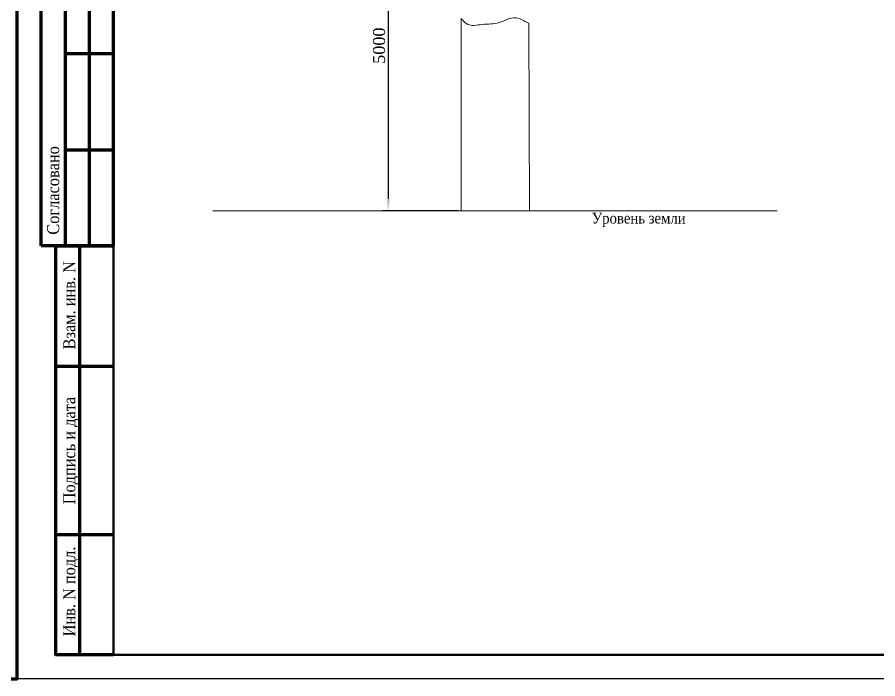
# Model space of a CAD drawing. Header units: millimetres. Extents: x 2263 to 10678, y 3616 to 3937.
# Drawn here: x 7317.9 to 7496.7, y 3616.3 to 3753.9 of the extents above; entities that cross this region are included whole.
import ezdxf

# ---------------------------------------------------------------- set-up
doc = ezdxf.new("R2010")
doc.units = ezdxf.units.MM
doc.layers.add('П', color=7, linetype='Continuous')
doc.layers.add('Чертеж', color=7, linetype='Continuous')
doc.styles.add('Simplex8', font='Times New Roman.ttf', dxfattribs={"height": 3.5})
doc.styles.get("Standard").update_dxf_attribs({"font": 'Arial.ttf'})
doc.styles.add('стиль1', font='Times New Roman.ttf', dxfattribs={"width": 0.9})
doc.dimstyles.new('ISO-25', dxfattribs={"dimtxt": 2.5, "dimasz": 2.5, "dimexe": 1.25, "dimexo": 0.625, "dimtad": 1, "dimtxsty": 'Standard', "dimcen": 2.5, "dimadec": 0, "dimazin": 0, "dimtfac": 1, "dimtmove": 0, "dimatfit": 3, "dimfxl": 1, "dimarcsym": 0})

# ---------------------------------------------------------------- blocks, each defined once
blk = doc.blocks.new('Штамп б')
at = {"lineweight": 70}
for points in [[(20, 0), (8, 0), (8, 85), (20, 85)], [(13, 0), (13, 85)], [(8, 60), (20, 60)], [(8, 25), (20, 25)]]:
    blk.add_lwpolyline(points, dxfattribs=at)
at = {"lineweight": 25, "style": 'Simplex8', "width": 0.9}
for s, p in [('Взам. инв. N', (12.06, 63.49)), ('Подпись и дата', (12.06, 31.28)), ('Инв. N подл.', (12.06, 3.82))]:
    blk.add_text(s, height=2.5, rotation=90, dxfattribs=at).set_placement(p)
blk = doc.blocks.new('A$C5B0935FB')
at = {"lineweight": 70}
for p, q in [((20, 65), (5, 65)), ((5, 0), (5, 65)), ((10, 55), (10, 65)), ((15, 0), (15, 65)), ((20, 0), (20, 65)), ((10, 40), (10, 55)), ((10, 55), (20, 55)), ((10, 20), (10, 40)), ((10, 40), (20, 40)), ((10, 0), (10, 20)), ((10, 20), (20, 20)), ((10, 0), (5, 0)), ((15, 0), (10, 0)), ((20, 0), (15, 0)), ((15, 0), (15, 0))]:
    blk.add_line(p, q, dxfattribs=at)
at = {"lineweight": 25, "style": 'стиль1', "width": 0.9}
blk.add_text('Согласовано', height=2.5, rotation=90, dxfattribs=at).set_placement((8.72, 2.35))
blk = doc.blocks.new('А3 бол')
at = {"layer": 'П'}
blk.add_lwpolyline([(-420, 297), (0, 297), (0, 0), (-420, 0)], close=True, dxfattribs=at)
at = {"layer": 'Чертеж', "lineweight": 50}
for p, q in [((-400, 292), (-400, 5)), ((-5, 4.99), (-400, 4.99))]:
    blk.add_line(p, q, dxfattribs=at)
at = {"layer": 'Чертеж'}
blk.add_blockref('A$C5B0935FB', (-420, 90), dxfattribs=at)
at = {"layer": 'Чертеж', "lineweight": 25}
blk.add_blockref('Штамп б', (-420, 5), dxfattribs=at)
blk = doc.blocks.new('*D62')
at = {"color": 0, "lineweight": -2, "transparency": 16777216}
for p, q in [((7424.24, 3782.32), (7393.71, 3782.32)), ((7394.96, 3779.82), (7394.96, 3716.1)), ((7409.47, 3713.6), (7393.71, 3713.6))]:
    blk.add_line(p, q, dxfattribs=at)
at = {"color": 0, "transparency": 16777216}
for points in [[(7394.55, 3779.82), (7395.38, 3779.82), (7394.96, 3782.32)], [(7394.55, 3716.1), (7395.38, 3716.1), (7394.96, 3713.6)]]:
    blk.add_solid(points, dxfattribs=at)
at = {"layer": 'Defpoints', "color": 0, "transparency": 16777216}
for p in [(7424.87, 3782.32), (7394.96, 3713.6), (7410.09, 3713.6)]:
    blk.add_point(p, dxfattribs=at)
at = {"color": 0, "lineweight": 20, "transparency": 16777216, "insert": (7393.07, 3747.96), "char_height": 2.5, "attachment_point": 5, "rotation": 90}
blk.add_mtext('{\\fTimes New Roman|b0|i0|c204|p18;5000}', dxfattribs=at)

msp = doc.modelspace()

# ---------------------------------------------------------------- linework, layer by layer
at = {"color": 0, "linetype": 'Continuous', "lineweight": 20}
for p, q in [((7410.09, 3713.603), (7410.09, 3753.605)), ((7424.281, 3713.603), (7424.198, 3752.605))]:
    msp.add_line(p, q, dxfattribs=at)
at = {"lineweight": 20}
msp.add_line((7475.769, 3713.603), (7358.545, 3713.603), dxfattribs=at)
at = {"color": 0, "linetype": 'Continuous', "lineweight": 20}
msp.add_lwpolyline([(7410.09, 3753.605, -0.0674862), (7410.441, 3753.237, 0.2718655), (7412.844, 3752.186, -0.0158369), (7416.289, 3752.485, 0.1065934), (7419.598, 3753.391, -0.2890027), (7423.198, 3753.092, 0.0444), (7424.198, 3752.605, 0.0444)], format="xyb", dxfattribs=at)
at = {"layer": 'П', "lineweight": 70}
msp.add_lwpolyline([(7107.884, 3616.313), (7317.884, 3616.313), (7317.884, 3913.313), (7107.884, 3913.313)], close=True, dxfattribs=at)

# ---------------------------------------------------------------- block references
at = {"layer": 'П'}
msp.add_blockref('А3 бол', (7737.884, 3616.313), dxfattribs=at)

# ---------------------------------------------------------------- texts
at = {"layer": 'Чертеж', "lineweight": 20, "style": 'стиль1', "width": 0.9}
msp.add_text('Уровень земли', height=2.25, dxfattribs=at).set_placement((7437.253, 3710.98))

# ---------------------------------------------------------------- dimensions: what is measured, and where the dimension line sits
at = {"color": 0, "lineweight": 20}
dim = msp.add_linear_dim(base=(7394.962, 3713.603), p1=(7424.865, 3782.32), p2=(7410.09, 3713.603), angle=90, text='{\\fTimes New Roman|b0|i0|c204|p18;5000}', dimstyle='ISO-25', override={"dimtmove": 1}, dxfattribs=at)
dim.commit()
dim.dimension.update_dxf_attribs({"geometry": '*D62', "text_midpoint": (7393.066, 3747.961)})

doc.saveas('drawing.dxf')
